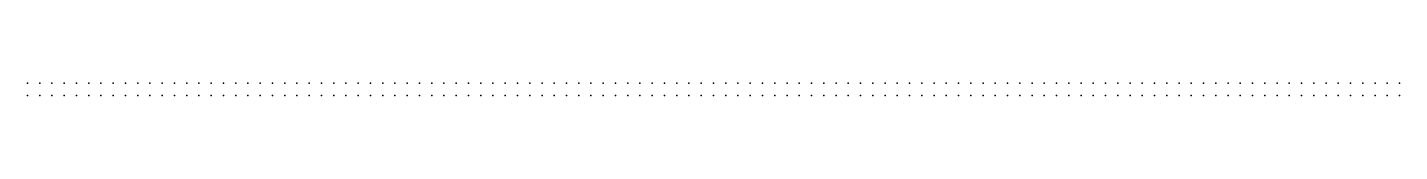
# Model space of a CAD drawing. Header units: metres. Extents: x -50 to 50, y -49 to 49.
# Drawn here: x 0.22 to 25.11, y -48.95 to -48.72 of the extents above; entities that cross this region are included whole.
import ezdxf

# ---------------------------------------------------------------- set-up
doc = ezdxf.new("R2010")
doc.units = ezdxf.units.M

msp = doc.modelspace()

# ---------------------------------------------------------------- linework, layer by layer
for p in [(0.222, -48.723), (0.444, -48.723), (0.667, -48.723), (0.889, -48.723), (1.111, -48.723), (1.333, -48.723), (1.556, -48.723), (1.778, -48.723), (2, -48.723), (2.222, -48.723), (2.444, -48.723), (2.667, -48.723), (2.889, -48.723), (3.111, -48.723), (3.333, -48.723), (3.556, -48.723), (3.778, -48.723), (4, -48.723), (4.222, -48.723), (4.444, -48.723), (4.667, -48.723), (4.889, -48.723), (5.111, -48.723), (5.333, -48.723), (5.556, -48.723), (5.778, -48.723), (6, -48.723), (6.222, -48.723), (6.444, -48.723), (6.667, -48.723), (6.889, -48.723), (7.111, -48.723), (7.333, -48.723), (7.556, -48.723), (7.778, -48.723), (8, -48.723), (8.222, -48.723), (8.444, -48.723), (8.667, -48.723), (8.889, -48.723), (9.111, -48.723), (9.333, -48.723), (9.556, -48.723), (9.778, -48.723), (10, -48.723), (10.222, -48.723), (10.444, -48.723), (10.667, -48.723), (10.889, -48.723), (11.111, -48.723), (11.333, -48.723), (11.556, -48.723), (11.778, -48.723), (12, -48.723), (12.222, -48.723), (12.444, -48.723), (12.667, -48.723), (12.889, -48.723), (13.111, -48.723), (13.333, -48.723), (13.556, -48.723), (13.778, -48.723), (14, -48.723), (14.222, -48.723), (14.444, -48.723), (14.667, -48.723), (14.889, -48.723), (15.111, -48.723), (15.333, -48.723), (15.556, -48.723), (15.778, -48.723), (16, -48.723), (16.222, -48.723), (16.444, -48.723), (16.667, -48.723), (16.889, -48.723), (17.111, -48.723), (17.333, -48.723), (17.556, -48.723), (17.778, -48.723), (18, -48.723), (18.222, -48.723), (18.444, -48.723), (18.667, -48.723), (18.889, -48.723), (19.111, -48.723), (19.333, -48.723), (19.556, -48.723), (19.778, -48.723), (20, -48.723), (20.222, -48.723), (20.444, -48.723), (20.667, -48.723), (20.889, -48.723), (21.111, -48.723), (21.333, -48.723), (21.556, -48.723), (21.778, -48.723), (22, -48.723), (22.222, -48.723), (22.444, -48.723), (22.667, -48.723), (22.889, -48.723), (23.111, -48.723), (23.333, -48.723), (23.556, -48.723), (23.778, -48.723), (24, -48.723), (24.222, -48.723), (24.444, -48.723), (24.667, -48.723), (24.889, -48.723), (25.111, -48.723), (0.222, -48.946), (0.444, -48.946), (0.667, -48.946), (0.889, -48.946), (1.111, -48.946), (1.333, -48.946), (1.556, -48.946), (1.778, -48.946), (2, -48.946), (2.222, -48.946), (2.444, -48.946), (2.667, -48.946), (2.889, -48.946), (3.111, -48.946), (3.333, -48.946), (3.556, -48.946), (3.778, -48.946), (4, -48.946), (4.222, -48.946), (4.444, -48.946), (4.667, -48.946), (4.889, -48.946), (5.111, -48.946), (5.333, -48.946), (5.556, -48.946), (5.778, -48.946), (6, -48.946), (6.222, -48.946), (6.444, -48.946), (6.667, -48.946), (6.889, -48.946), (7.111, -48.946), (7.333, -48.946), (7.556, -48.946), (7.778, -48.946), (8, -48.946), (8.222, -48.946), (8.444, -48.946), (8.667, -48.946), (8.889, -48.946), (9.111, -48.946), (9.333, -48.946), (9.556, -48.946), (9.778, -48.946), (10, -48.946), (10.222, -48.946), (10.444, -48.946), (10.667, -48.946), (10.889, -48.946), (11.111, -48.946), (11.333, -48.946), (11.556, -48.946), (11.778, -48.946), (12, -48.946), (12.222, -48.946), (12.444, -48.946), (12.667, -48.946), (12.889, -48.946), (13.111, -48.946), (13.333, -48.946), (13.556, -48.946), (13.778, -48.946), (14, -48.946), (14.222, -48.946), (14.444, -48.946), (14.667, -48.946), (14.889, -48.946), (15.111, -48.946), (15.333, -48.946), (15.556, -48.946), (15.778, -48.946), (16, -48.946), (16.222, -48.946), (16.444, -48.946), (16.667, -48.946), (16.889, -48.946), (17.111, -48.946), (17.333, -48.946), (17.556, -48.946), (17.778, -48.946), (18, -48.946), (18.222, -48.946), (18.444, -48.946), (18.667, -48.946), (18.889, -48.946), (19.111, -48.946), (19.333, -48.946), (19.556, -48.946), (19.778, -48.946), (20, -48.946), (20.222, -48.946), (20.444, -48.946), (20.667, -48.946), (20.889, -48.946), (21.111, -48.946), (21.333, -48.946), (21.556, -48.946), (21.778, -48.946), (22, -48.946), (22.222, -48.946), (22.444, -48.946), (22.667, -48.946), (22.889, -48.946), (23.111, -48.946), (23.333, -48.946), (23.556, -48.946), (23.778, -48.946), (24, -48.946), (24.222, -48.946), (24.444, -48.946), (24.667, -48.946), (24.889, -48.946), (25.111, -48.946)]:
    msp.add_point(p)

doc.saveas('drawing.dxf')
